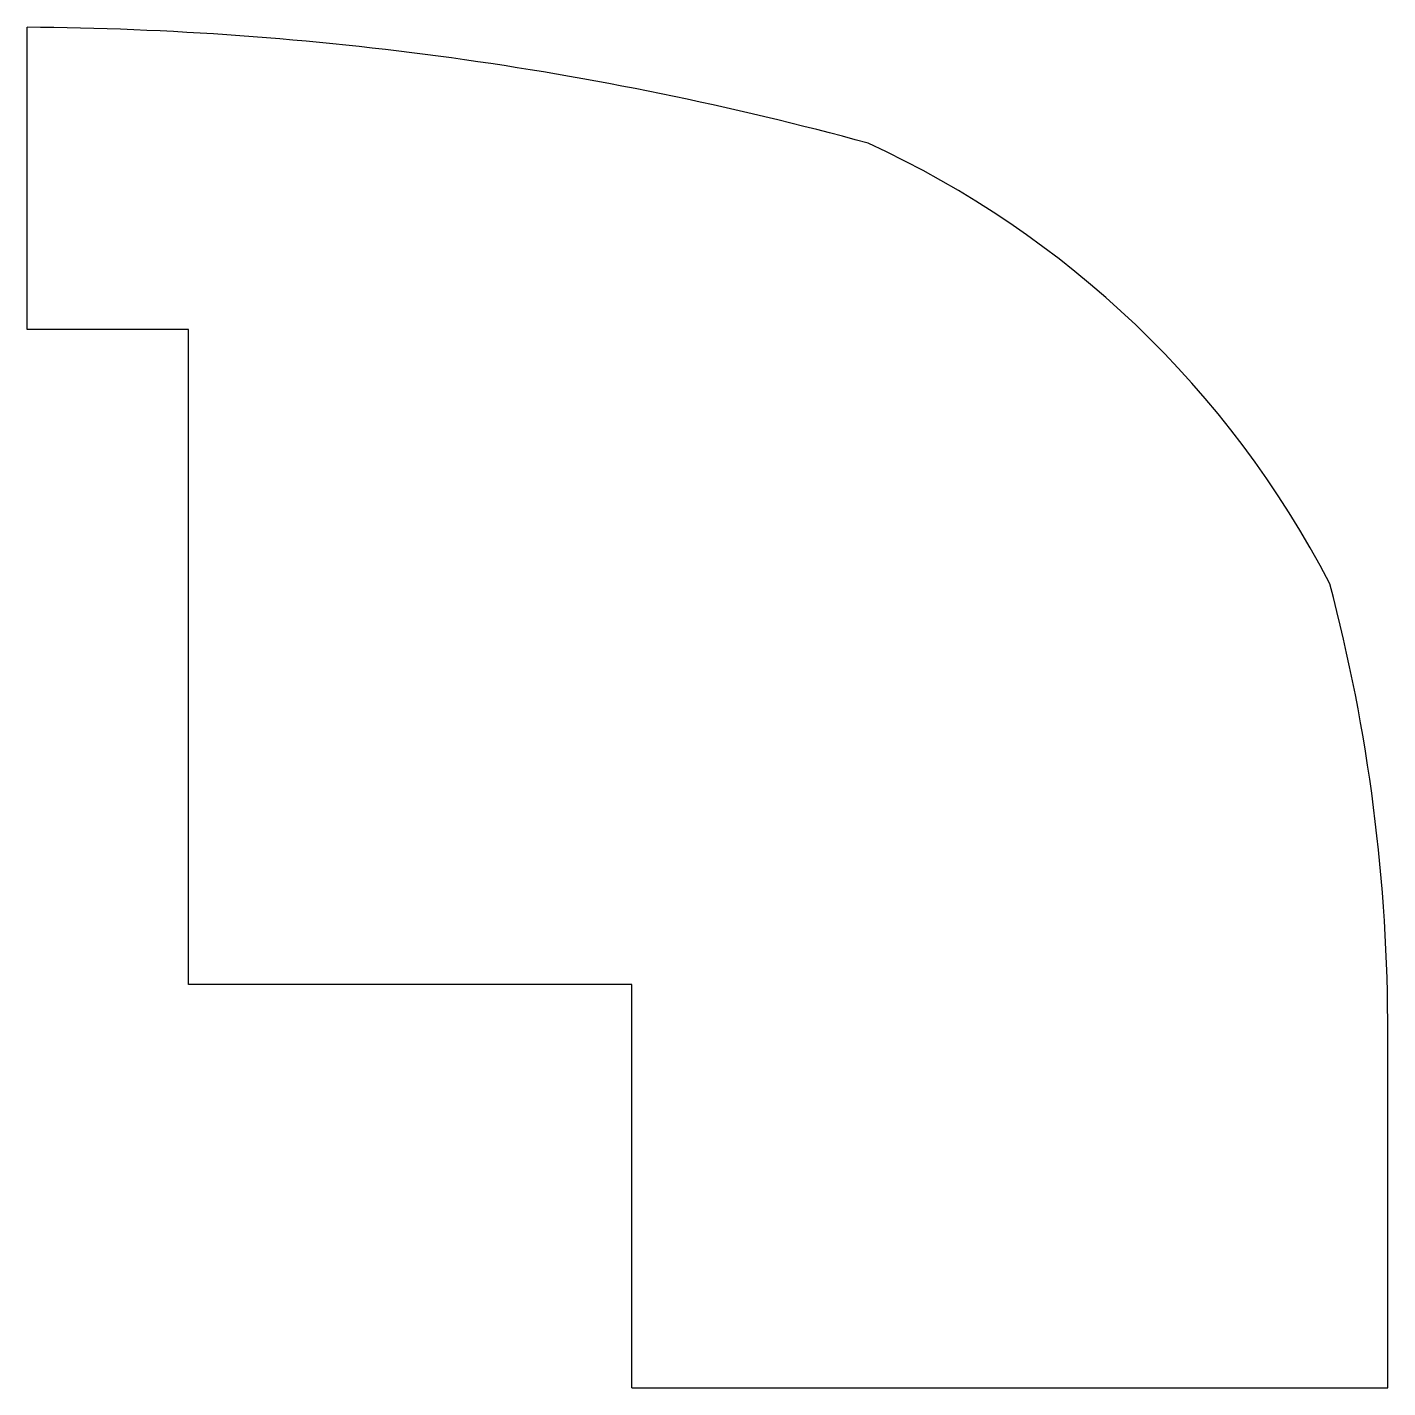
# Model space of a CAD drawing. Header units: millimetres. Extents: x 0 to 13.5, y 0 to 13.5.
import ezdxf

# ---------------------------------------------------------------- set-up
doc = ezdxf.new("R2010")
doc.units = ezdxf.units.MM
doc.layers.get('0').update_dxf_attribs({"lineweight": 25, "true_color": 0xffffff})

msp = doc.modelspace()

# ---------------------------------------------------------------- linework, layer by layer
for p, q in [((0, 10.5), (0, 13.5)), ((1.6, 10.5), (0, 10.5)), ((1.6, 4), (1.6, 10.5)), ((6, 4), (1.6, 4)), ((6, 0), (6, 4)), ((13.5, 0), (13.5, 3.601)), ((6, 0), (13.5, 0))]:
    msp.add_line(p, q)
for centre, radius, start, end in [((-0.236, -19.049), 32.549, 74.7156, 89.5844), ((4.27, 3.496), 9.746, 27.3808, 65.2905), ((-3.819, 3.551), 17.319, 359.8328, 14.8112)]:
    msp.add_arc(centre, radius, start, end)

doc.saveas('drawing.dxf')
